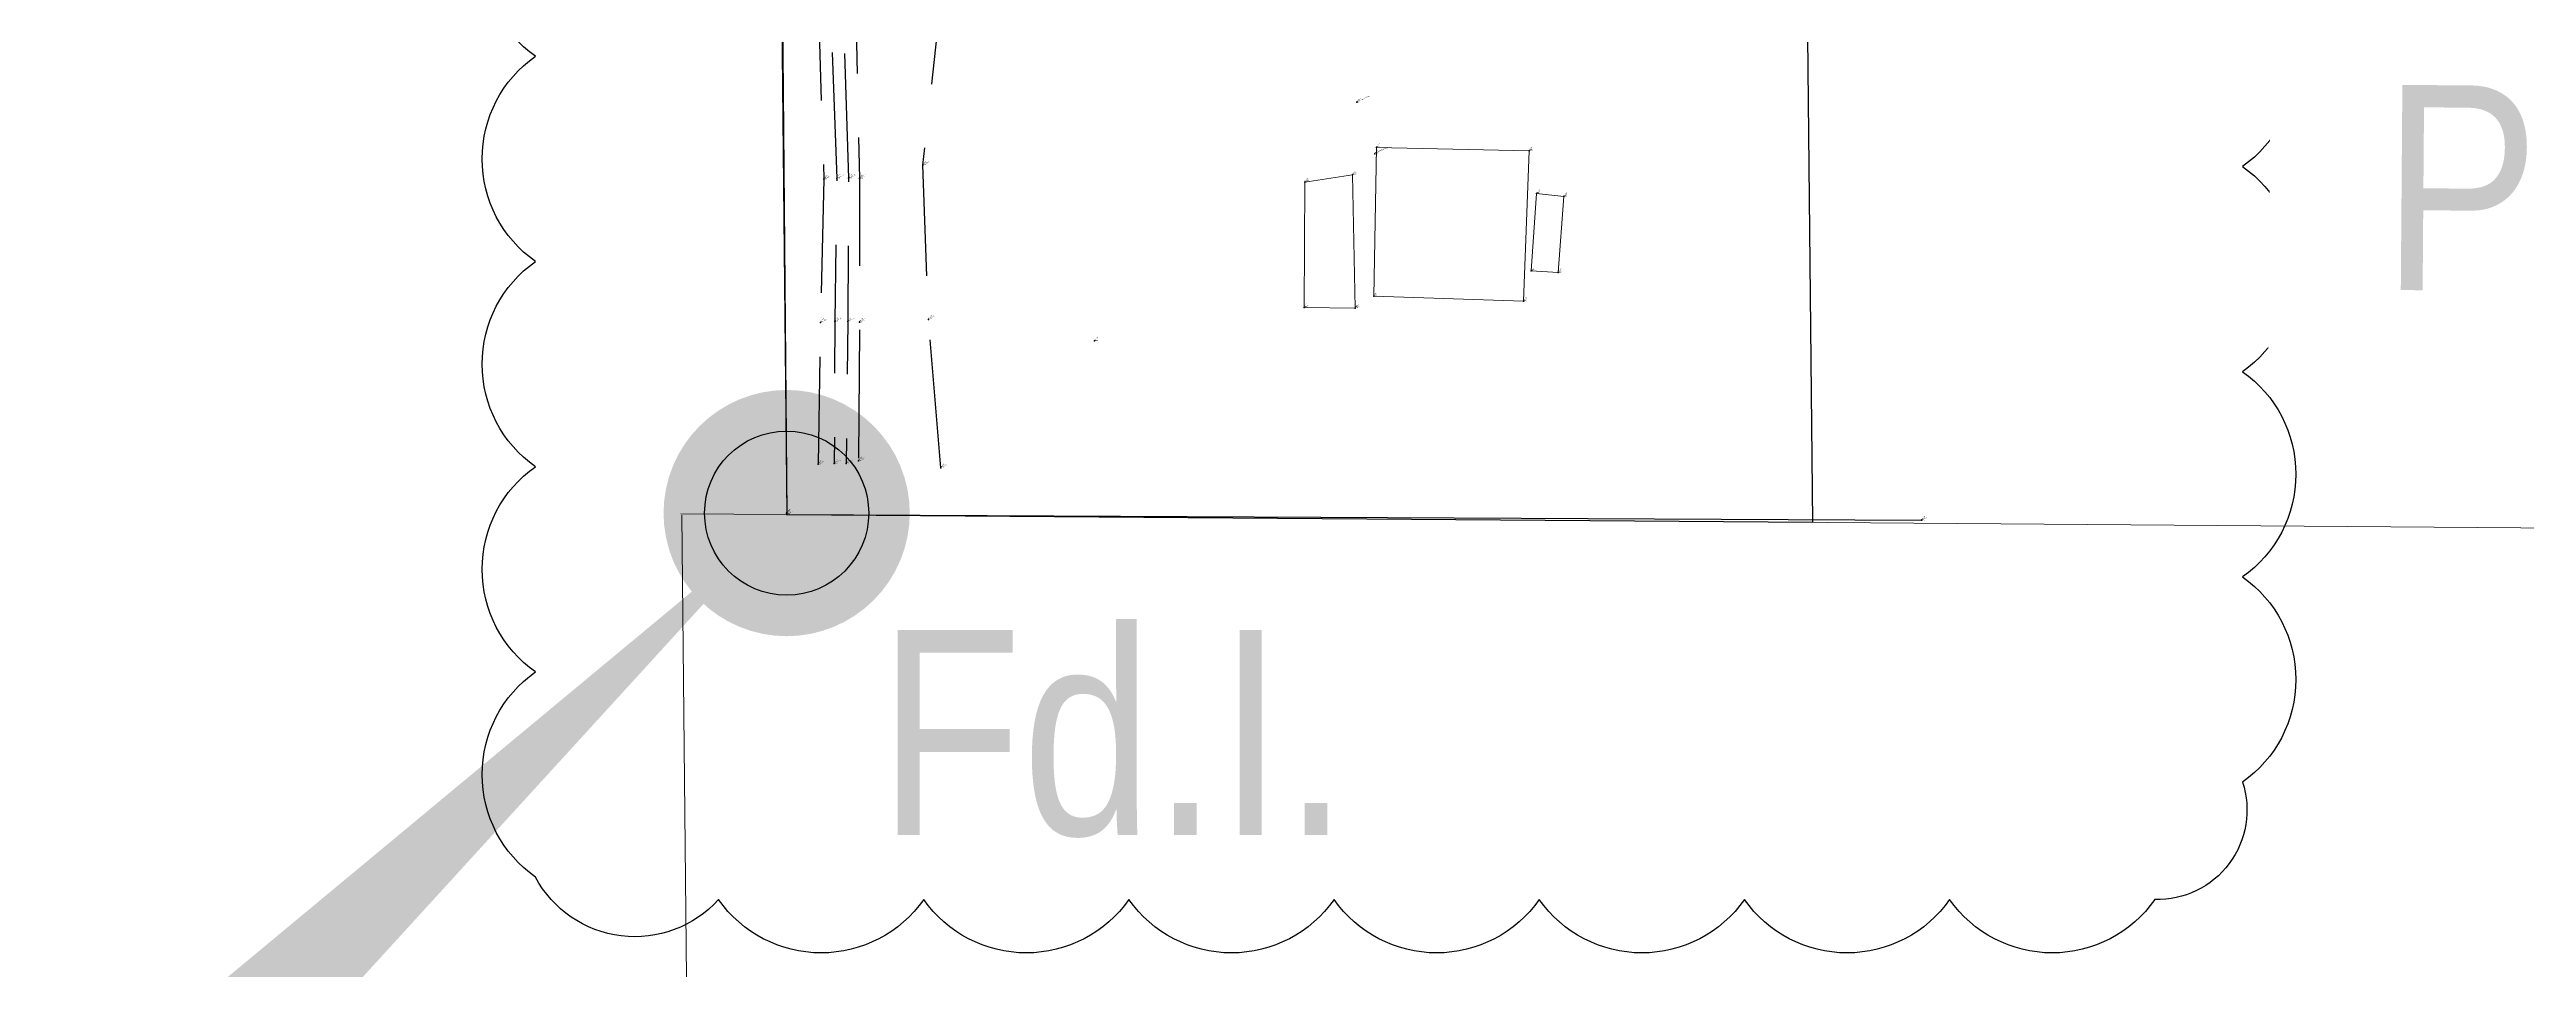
# Model space of a CAD drawing. Extents: x 39620 to 40409, y 5930668 to 5931695.
# Drawn here: x 39962.3 to 40083, y 5931102.9 to 5931147.7 of the extents above; entities that cross this region are included whole.
import ezdxf

# ---------------------------------------------------------------- set-up
doc = ezdxf.new("R2010")
doc.units = 0
doc.header["$LTSCALE"] = 5
doc.header["$PDSIZE"] = 0.5
doc.linetypes.add('UG_PIPE', pattern=[1.875, 1.25, -0.625])
for name, color, linetype in [('_P-Temp 3', 104, 'Continuous'), ('_P-Temp H3', 71, 'Continuous'), ('AS-FENCE', 48, 'foc-FENCE'), ('AS-PIPE-UG', 44, 'UG_PIPE'), ('DETAIL-T', 7, 'Continuous'), ('L-MON', 1, 'Continuous'), ('L-TITLEDB', 4, 'Continuous'), ('L-TITLEDB-T', 4, 'Continuous'), ('PROPOSED-SCOPE', 240, 'Continuous')]:
    doc.layers.add(name, color=color, linetype=linetype)
doc.layers.add('AS-GENERAL', color=48, linetype='Continuous', lineweight=18)
for name, color, linetype, plot in [('Z-DESCRIPTION', 4, 'Continuous', False), ('Z-ELEVATION', 2, 'Continuous', False), ('Z-MSPOINT', 7, 'Continuous', False), ('Z-POINTNUMBER', 6, 'Continuous', False)]:
    doc.layers.add(name, color=color, linetype=linetype, plot=plot)
doc.styles.add('80', font='', dxfattribs={"height": 10})
doc.styles.add('80L', font='', dxfattribs={"height": 10})
doc.styles.add('DESCRIPTION', font='', dxfattribs={"height": 2.5})
doc.styles.add('ELEVATION', font='', dxfattribs={"height": 2.5})
doc.styles.add('foc-LtypeFont', font='', dxfattribs={"height": 7.35})
doc.styles.add('POINTNUMBER', font='', dxfattribs={"height": 2.5})
doc.styles.get('80').set_extended_font_data('Arial Narrow')
doc.styles.get('80L').set_extended_font_data('Arial Narrow')
doc.styles.get('DESCRIPTION').set_extended_font_data('Arial Narrow')
doc.styles.get('ELEVATION').set_extended_font_data('Arial Narrow')
doc.styles.get('foc-LtypeFont').set_extended_font_data('Arial Narrow')
doc.styles.get('POINTNUMBER').set_extended_font_data('Arial Narrow')
doc.linetypes.add('foc-FENCE', pattern='A,10,-1,["X",foc-LtypeFont,S=0.2,R=0,X=-0.625,Y=-0.75],-1.24', length=12.24)

# ---------------------------------------------------------------- blocks, each defined once
blk = doc.blocks.new('*U1005')
h = blk.add_hatch(color=254)
edge = h.paths.add_edge_path()
edge.add_line((-36.5, -28.5), (36.5, -28.5))
edge.add_arc((36.5, -22.5), 6, 270, 360)
edge.add_line((42.5, -22.5), (42.5, 21))
edge.add_arc((36.5, 21), 6, 0, 90)
edge.add_line((36.5, 27), (-36.5, 27))
edge.add_arc((-36.5, 21), 6, 90, 180)
edge.add_line((-42.5, 21), (-42.5, -22.5))
edge.add_arc((-36.5, -22.5), 6, 180, 270)
at = {"color": 1, "flags": 128}
blk.add_lwpolyline([(52.47, 50.05, 0, 10, 0), (0, 0, 5, 5, 0)], format="xyseb", dxfattribs=at)
blk.add_lwpolyline([(-36.5, -28.5, 3, 3, 0), (36.5, -28.5, 3, 3, 0.414214), (42.5, -22.5, 3, 3, 0), (42.5, 21, 3, 0, 0.414214), (36.5, 27, 0, 0, 0), (-36.5, 27, 0, 0, 0.414214), (-42.5, 21, 0, 0, 0), (-42.5, -22.5, 0, 3, 0.414214)], format="xyseb", close=True, dxfattribs=at)
at = {"color": 1, "style": '80'}
blk.add_attdef('ENTER_TEXT_001', (-35.99, -5), '', height=10, dxfattribs=at)
blk = doc.blocks.new('fdia')
at = {"color": 255, "const_width": 1}
blk.add_lwpolyline([(-0.5, 0, 1), (0.5, 0, 1)], format="xyb", close=True, dxfattribs=at)
blk = doc.blocks.new('Fdiaa')
blk.add_blockref('fdia', (0, 0))
blk = doc.blocks.new('fdib')
at = {"color": 1, "const_width": 1.6}
blk.add_lwpolyline([(-0.4, 0, 1), (0.4, 0, 1)], format="xyb", close=True, dxfattribs=at)
at = {"color": 1}
blk.add_circle((0, 0), 0.8, dxfattribs=at)
blk = doc.blocks.new('Fdibb')
blk.add_blockref('fdib', (0, 0))
blk = doc.blocks.new('fdicc')
for name in ['Fdibb', 'Fdiaa']:
    blk.add_blockref(name, (0, 0))
blk = doc.blocks.new('FDI')
blk.add_blockref('fdicc', (0, 0))

msp = doc.modelspace()

# ---------------------------------------------------------------- hatches: boundary and pattern name
at = {"layer": '_P-Temp H3'}
h = msp.add_hatch(color=256, dxfattribs=at)
h.dxf.hatch_style = 1
h.paths.add_polyline_path([(40028.04, 5931160.27), (40040.36, 5931164.02), (40034.01, 5931185.09), (40021.71, 5931181.36)], flags=16)
h.paths.add_polyline_path([(40047.9, 5931154.67), (40040.36, 5931164.02), (40034.01, 5931185.09), (40032.59, 5931185.79), (40057.59, 5931185.58), (40057.9, 5931154.59)], flags=17)
edge = h.paths.add_edge_path(flags=17)
edge.add_line((40047.9, 5931154.67), (40040.36, 5931164.02))
edge.add_line((40048.21, 5931124.67), (40047.9, 5931154.67))
edge.add_line((40048.21, 5931124.67), (39998.21, 5931125.05))
edge.add_line((39998.21, 5931125.05), (39997.59, 5931186.09))
edge.add_line((40032.59, 5931185.79), (39997.59, 5931186.09))
edge.add_line((40034.01, 5931185.09), (40032.59, 5931185.79))
edge.add_line((40040.36, 5931164.02), (40034.01, 5931185.09))
h.paths.add_polyline_path([(40032.59, 5931185.79), (39997.59, 5931186.09), (39998.21, 5931125.05), (40048.21, 5931124.67), (40047.9, 5931154.67), (40057.9, 5931154.59), (40057.59, 5931185.58)])

# ---------------------------------------------------------------- linework, layer by layer
at = {"layer": '_P-Temp 3', "flags": 128}
msp.add_lwpolyline([(40047.9, 5931154.67), (40040.36, 5931164.02), (40034.01, 5931185.09), (40032.59, 5931185.79), (39997.59, 5931186.09), (39998.21, 5931125.05), (40048.21, 5931124.67), (40047.9, 5931154.67), (40057.9, 5931154.59), (40057.59, 5931185.58), (40032.59, 5931185.79)], dxfattribs=at)
at = {"layer": 'AS-FENCE', "flags": 128}
msp.add_lwpolyline([(39997.2, 5931196.87), (39997.9, 5931160.62), (39998.21, 5931125.05), (40053.51, 5931124.77)], dxfattribs=at)
at = {"layer": 'AS-GENERAL', "flags": 128}
for points in [[(40026.81, 5931135.69), (40026.94, 5931142.93), (40034.39, 5931142.78), (40034.11, 5931135.44)], [(40023.45, 5931141.24), (40025.77, 5931141.6), (40025.9, 5931135.11), (40023.42, 5931135.14)], [(40034.75, 5931140.69), (40036.07, 5931140.54), (40035.8, 5931136.84), (40034.49, 5931136.92)]]:
    msp.add_lwpolyline(points, close=True, dxfattribs=at)
at = {"layer": 'AS-PIPE-UG', "flags": 128}
for points in [[(40005.15, 5931212), (40005.25, 5931203.65), (40005.47, 5931199.61), (40004.12, 5931195.03), (40000.9, 5931189.28), (40000.07, 5931182.87), (39999.75, 5931180.62), (39999.34, 5931178.14), (39999.59, 5931173.91), (39999.72, 5931170.15), (40000.26, 5931163.95), (40000.27, 5931156.28), (40000.29, 5931150.85), (40000.65, 5931141.43), (40000.54, 5931134.45), (40000.52, 5931127.53)], [(40005.83, 5931212.03), (40005.75, 5931203.63), (40005.99, 5931199.65), (40004.65, 5931195.12), (40001.47, 5931188.9), (40000.85, 5931182.1), (40000.32, 5931180.66), (40000.39, 5931178.1), (40000.65, 5931170.21), (40000.69, 5931163.93), (40000.97, 5931157.13), (40000.91, 5931150.86), (40001.22, 5931141.44), (40001.18, 5931134.46), (40001.1, 5931127.53)], [(40005.71, 5931127.33), (40005.11, 5931134.56), (40004.84, 5931142.08), (40005.81, 5931150.92), (40005.4, 5931157.56), (40004.72, 5931163.83), (40002.61, 5931175.31), (40001.74, 5931180.49), (40001.53, 5931182.18)], [(40002.21, 5931171.51), (40002.24, 5931170.25), (40001.59, 5931163.96), (40001.49, 5931157.05), (40001.54, 5931150.82), (40001.75, 5931141.42), (40001.75, 5931134.42), (40001.7, 5931127.66)], [(39999.21, 5931170.19), (39999.78, 5931164.04), (39999.57, 5931156.07), (39999.71, 5931150.81), (40000.01, 5931141.39), (39999.85, 5931134.41), (39999.73, 5931127.5)]]:
    msp.add_lwpolyline(points, dxfattribs=at)
at = {"layer": 'L-TITLEDB', "lineweight": 0, "flags": 128}
for points in [[(39997.59, 5931186.16), (39998.21, 5931125.05)], [(39993.05, 5931125.09), (39998.21, 5931125.05)], [(39993.59, 5931075.03), (39993.09, 5931125.02)], [(39998.21, 5931125.05), (40184.14, 5931123.62)]]:
    msp.add_lwpolyline(points, dxfattribs=at)
at = {"layer": 'PROPOSED-SCOPE', "flags": 128}
msp.add_lwpolyline([(40069.15, 5931152.01, -0.520567), (40069.15, 5931142.01, -0.520567), (40069.15, 5931132.01, -0.520567), (40069.15, 5931122.01, -0.520567), (40069.15, 5931112.01, -0.520567), (40064.88, 5931106.29, -0.520567), (40054.88, 5931106.29, -0.520567), (40044.88, 5931106.29, -0.520567), (40034.88, 5931106.29, -0.520567), (40024.88, 5931106.29, -0.520567), (40014.88, 5931106.29, -0.520567), (40004.88, 5931106.29, -0.520567), (39994.88, 5931106.29, -0.520567), (39985.96, 5931107.38, -0.520567), (39985.96, 5931117.38, -0.520567), (39985.96, 5931127.38, -0.520567), (39985.96, 5931137.38, -0.520567), (39985.96, 5931147.38, -0.520567), (39985.96, 5931157.38, -0.520567)], format="xyb", dxfattribs=at)
at = {"layer": 'Z-MSPOINT'}
for p in [(40025.99, 5931145.14, 681.46), (40026.86, 5931142.63, 681.41), (40026.94, 5931142.93, 681.54), (40034.39, 5931142.78, 681.48), (40000.01, 5931141.39, 682.2), (40000.65, 5931141.43, 682.12), (40001.22, 5931141.44, 682.07), (40001.75, 5931141.42, 681.11), (40004.84, 5931142.08, 680.88), (40023.45, 5931141.24, 681.52), (40025.77, 5931141.6, 681.93), (40034.75, 5931140.69, 681.36), (40036.07, 5931140.54, 681.26), (40034.49, 5931136.92, 681.42), (40035.8, 5931136.84, 681.35), (40023.42, 5931135.14, 681.65), (40025.9, 5931135.11, 681.6), (40026.81, 5931135.69, 681.56), (40034.11, 5931135.44, 681.4), (39999.85, 5931134.41, 682.35), (40000.54, 5931134.45, 682.29), (40001.18, 5931134.46, 682.25), (40001.75, 5931134.42, 681.25), (40005.11, 5931134.56, 681), (40013.21, 5931133.51, 681.75), (39999.73, 5931127.5, 682.53), (40000.52, 5931127.53, 682.56), (40001.1, 5931127.53, 682.57), (40001.7, 5931127.66, 681.67), (40005.71, 5931127.33, 681.82), (39998.2, 5931125.12, 682.69), (39998.21, 5931125.05, 682.55), (40053.51, 5931124.77, 682.87)]:
    msp.add_point(p, dxfattribs=at)

# ---------------------------------------------------------------- block references
at = {"layer": 'DETAIL-T', "color": 3}
ref = msp.add_blockref('*U1005', (39945.73, 5931075.08), dxfattribs=at)
ref.add_attrib('ENTER_TEXT_001', '5931125.12 N.', (39908.41, 5931086.85), dxfattribs={"layer": '0', "color": 1, "height": 10, "style": '80'})
ref.add_attrib('ENTER_TEXT_002', '39998.20 E.', (39915.1, 5931070.14), dxfattribs={"layer": '0', "color": 1, "height": 10, "style": '80'})
ref.add_attrib('ENTER_TEXT_003', 'Elev.= 682.69', (39910.34, 5931053.43), dxfattribs={"layer": '0', "color": 1, "height": 10, "style": '80'})
at = {"layer": 'L-MON', "xscale": 4.999999999999997, "yscale": 4.999999999999997, "zscale": 4.999999999999997}
msp.add_blockref('FDI', (39998.2, 5931125.12), dxfattribs=at)

# ---------------------------------------------------------------- texts
at = {"layer": 'L-MON', "insert": (40002.67, 5931119.43), "char_height": 9.998, "attachment_point": 1, "style": '80L'}
msp.add_mtext_dynamic_manual_height_columns('Fd.I.', width=3.9679, gutter_width=50, heights=[0], dxfattribs=at)
at = {"layer": 'Z-DESCRIPTION', "style": 'DESCRIPTION'}
for s, p in [('CABLE-UG15 POWER', (40025.99, 5931145.14)), ('Pipe_ug16', (40004.84, 5931142.08)), ('CABLE-UG15 POWER', (40026.86, 5931142.63)), ('Shop', (40026.94, 5931142.93)), ('Shop', (40034.39, 5931142.78)), ('Pipe_ug15', (40000.01, 5931141.39)), ('P/L_UG_13', (40000.65, 5931141.43)), ('P/L_UG_12', (40001.22, 5931141.44)), ('P/L_UG_17', (40001.75, 5931141.42)), ('Saecan', (40023.45, 5931141.24)), ('Saecan', (40025.77, 5931141.6)), ('TANK', (40034.75, 5931140.69)), ('TANK', (40036.07, 5931140.54)), ('TANK', (40034.49, 5931136.92)), ('TANK', (40035.8, 5931136.84)), ('Saecan', (40023.42, 5931135.14)), ('Saecan', (40025.9, 5931135.11)), ('Shop', (40026.81, 5931135.69)), ('Shop', (40034.11, 5931135.44)), ('Pipe_ug15', (39999.85, 5931134.41)), ('P/L_UG_13', (40000.54, 5931134.45)), ('P/L_UG_12', (40001.18, 5931134.46)), ('P/L_UG_17', (40001.75, 5931134.42)), ('Pipe_ug16', (40005.11, 5931134.56)), ('PIc', (40013.21, 5931133.51)), ('P/L_UG_13', (40000.52, 5931127.53)), ('P/L_UG_12', (40001.1, 5931127.53)), ('P/L_UG_17', (40001.7, 5931127.66)), ('Pipe_ug15', (39999.73, 5931127.5)), ('Pipe_ug16', (40005.71, 5931127.33)), ('FDI_', (39998.2, 5931125.12)), ('FENCE_5', (39998.21, 5931125.05)), ('FENCE_5', (40053.51, 5931124.77))]:
    msp.add_text(s, height=0.05, rotation=24, dxfattribs=at).set_placement(p)
at = {"layer": 'Z-ELEVATION', "style": 'ELEVATION'}
for s, p in [('681.459', (40025.99, 5931145.14)), ('680.879', (40004.84, 5931142.08)), ('681.406', (40026.86, 5931142.63)), ('681.543', (40026.94, 5931142.93)), ('681.485', (40034.39, 5931142.78)), ('682.200', (40000.01, 5931141.39)), ('682.124', (40000.65, 5931141.43)), ('682.070', (40001.22, 5931141.44)), ('681.109', (40001.75, 5931141.42)), ('681.517', (40023.45, 5931141.24)), ('681.931', (40025.77, 5931141.6)), ('681.361', (40034.75, 5931140.69)), ('681.257', (40036.07, 5931140.54)), ('681.417', (40034.49, 5931136.92)), ('681.347', (40035.8, 5931136.84)), ('681.654', (40023.42, 5931135.14)), ('681.602', (40025.9, 5931135.11)), ('681.563', (40026.81, 5931135.69)), ('681.398', (40034.11, 5931135.44)), ('682.348', (39999.85, 5931134.41)), ('682.292', (40000.54, 5931134.45)), ('682.254', (40001.18, 5931134.46)), ('681.252', (40001.75, 5931134.42)), ('681.005', (40005.11, 5931134.56)), ('681.753', (40013.21, 5931133.51)), ('682.529', (39999.73, 5931127.5)), ('682.561', (40000.52, 5931127.53)), ('682.571', (40001.1, 5931127.53)), ('681.668', (40001.7, 5931127.66)), ('681.816', (40005.71, 5931127.33)), ('682.691', (39998.2, 5931125.12)), ('682.547', (39998.21, 5931125.05)), ('682.875', (40053.51, 5931124.77))]:
    msp.add_text(s, height=0.05, rotation=45, dxfattribs=at).set_placement(p)
at = {"layer": 'Z-POINTNUMBER', "style": 'POINTNUMBER'}
for s, p in [('2314', (40025.99, 5931145.14)), ('2315', (40026.86, 5931142.63)), ('2303', (40026.94, 5931142.93)), ('2306', (40034.39, 5931142.78)), ('2170', (40000.01, 5931141.39)), ('2169', (40000.65, 5931141.43)), ('2168', (40001.22, 5931141.44)), ('2193', (40001.75, 5931141.42)), ('2179', (40004.84, 5931142.08)), ('2301', (40023.45, 5931141.24)), ('2302', (40025.77, 5931141.6)), ('2307', (40034.75, 5931140.69)), ('2308', (40036.07, 5931140.54)), ('2310', (40034.49, 5931136.92)), ('2309', (40035.8, 5931136.84)), ('2300', (40023.42, 5931135.14)), ('2299', (40025.9, 5931135.11)), ('2304', (40026.81, 5931135.69)), ('2305', (40034.11, 5931135.44)), ('2171', (39999.85, 5931134.41)), ('2172', (40000.54, 5931134.45)), ('2173', (40001.18, 5931134.46)), ('2194', (40001.75, 5931134.42)), ('2178', (40005.11, 5931134.56)), ('2298', (40013.21, 5931133.51)), ('2195', (40001.7, 5931127.66)), ('2176', (39999.73, 5931127.5)), ('2175', (40000.52, 5931127.53)), ('2174', (40001.1, 5931127.53)), ('2177', (40005.71, 5931127.33)), ('42', (39998.2, 5931125.12)), ('2292', (39998.21, 5931125.05)), ('2291', (40053.51, 5931124.77))]:
    msp.add_text(s, height=0.05, dxfattribs=at).set_placement(p)

# ---------------------------------------------------------------- next in the draw order: texts
at = {"layer": 'L-TITLEDB-T', "insert": (40075.77, 5931179.33), "char_height": 9.9982, "attachment_point": 1, "rotation": 359.5584, "style": '80L', "bg_fill": 2}
msp.add_mtext_dynamic_manual_height_columns('\\pi18.6448,t108.62827;Block 6\\P\\pi21.47511,t111.45859;Lot 29\\P\\pi0.48988,t90.47335;Plan 782 2219', width=73.463, gutter_width=50.01, heights=[0], dxfattribs=at)

doc.saveas('drawing.dxf')
